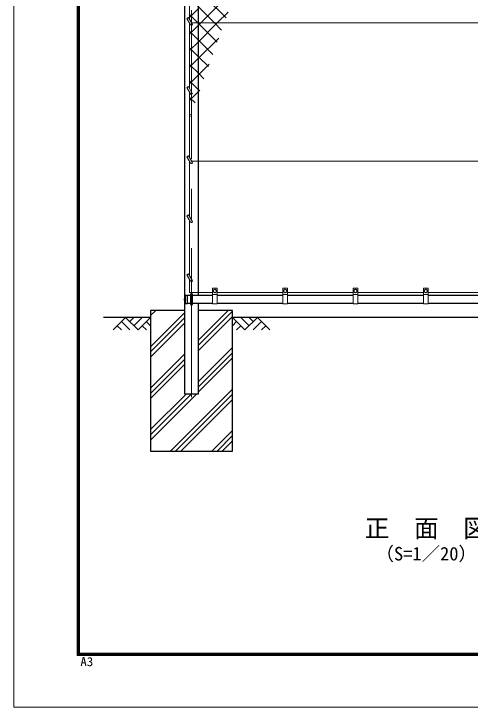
# Model space of a CAD drawing. Units: millimetres, scale not verified. Extents: x -5699 to 5699, y -3329 to 3329.
# Drawn here: x -5699 to -3751, y -3329 to -373 of the extents above; entities that cross this region are included whole.
import ezdxf
from ezdxf.enums import TextEntityAlignment as Align

# ---------------------------------------------------------------- set-up
doc = ezdxf.new("R2010")
doc.units = ezdxf.units.MM
doc.header["$LTSCALE"] = 20
doc.linetypes.add('USER3', pattern=[50.8, 31.75, -6.35, 6.35, -6.35])
for name, color, linetype, lineweight in [('0-6_23', 2, 'Continuous', 9), ('0-C_D-STR1', 1, 'Continuous', 25), ('0-D_D-STR2', 7, 'Continuous', 13), ('0-E_D-STR3', 3, 'Continuous', 13), ('0-F_D-BMK', 2, 'USER3', 13), ('1-2_D-DCR-HCH', 7, 'Continuous', 13), ('1-3_D-STR4', 7, 'Continuous', 25), ('1-4_D-BGD', 7, 'Continuous', 25), ('1-6_D-TTL-TXT', 7, 'Continuous', 25)]:
    doc.layers.add(name, color=color, linetype=linetype, lineweight=lineweight)
doc.styles.add('ＭＳ ゴシック', font='')
doc.styles.get('ＭＳ ゴシック').set_extended_font_data('MS Gothic')

msp = doc.modelspace()

# ---------------------------------------------------------------- linework, layer by layer
at = {"layer": '0-6_23'}
for points in [[(-5698.58, 2610.62), (2701.42, 2610.62), (2701.42, -3329.38), (-5698.58, -3329.38)], [(-5428.58, 2390.62), (2431.42, 2390.62), (2431.42, -3109.38), (-5428.58, -3109.38)], [(-5426.08, 2388.12), (2428.92, 2388.12), (2428.92, -3106.88), (-5426.08, -3106.88)], [(-5423.58, 2385.62), (2426.42, 2385.62), (2426.42, -3104.38), (-5423.58, -3104.38)], [(-5421.08, 2383.12), (2423.92, 2383.12), (2423.92, -3101.88), (-5421.08, -3101.88)], [(-5418.58, 2380.62), (2421.42, 2380.62), (2421.42, -3099.38), (-5418.58, -3099.38)]]:
    msp.add_lwpolyline(points, close=True, dxfattribs=at)
at = {"layer": '0-C_D-STR1'}
for p, q in [((-4910.21, -1573.74), (-4910.21, 1328.26)), ((-4965.79, -1573.24), (-4957.46, -1573.24)), ((-4965.46, -1608.24), (-4965.46, -1573.24)), ((-4957.46, -1608.24), (-4957.46, -1573.24)), ((-4944.46, -1573.74), (-4957.46, -1573.74)), ((-4850.46, -1573.74), (-4936.46, -1573.74)), ((-4550.46, -1573.74), (-4830.46, -1573.74)), ((-4250.46, -1573.74), (-4530.46, -1573.74)), ((-3950.46, -1573.74), (-4230.46, -1573.74)), ((-3650.46, -1573.74), (-3930.46, -1573.74)), ((-4965.79, -1608.24), (-4957.46, -1608.24)), ((-4944.46, -1607.74), (-4957.46, -1607.74)), ((-4850.46, -1607.74), (-4936.46, -1607.74)), ((-4550.46, -1607.74), (-4830.46, -1607.74)), ((-4250.46, -1607.74), (-4530.46, -1607.74)), ((-3950.46, -1607.74), (-4230.46, -1607.74)), ((-3650.46, -1607.74), (-3930.46, -1607.74))]:
    msp.add_line(p, q, dxfattribs=at)
msp.add_lwpolyline([(-4970.71, 1378.26), (-4970.71, -1992.74), (-4910.21, -1992.74), (-4910.21, -1607.74)], dxfattribs=at)
for centre, radius, start, end in [((-4935.23, -1590.74), 35.72, 151.52136, 208.47864), ((-4965.79, -1574.24), 1, 90, 147.70173), ((-4965.79, -1607.24), 1, 212.29827, 270)]:
    msp.add_arc(centre, radius, start, end, dxfattribs=at)
at = {"layer": '0-D_D-STR2'}
for p, q in [((-4901, -411.74), (-4743.45, -254.18)), ((-4792.97, -390.25), (-4910.21, -273.02)), ((-4948.46, -388.48), (-4910.21, -350.23)), ((-4830.29, -411.74), (-4783.91, -365.36)), ((-4910.21, -420.94), (-4901, -411.74)), ((-4910.21, -491.65), (-4830.29, -411.74)), ((-4948.46, -459.19), (-4910.21, -420.94)), ((-4910.21, -485.15), (-4948.46, -446.9)), ((-4948.46, -529.9), (-4910.21, -491.65)), ((-4910.21, -562.36), (-4824.37, -476.53)), ((-4849.58, -545.78), (-4910.21, -485.15)), ((-4910.21, -555.86), (-4948.46, -517.61)), ((-4868.45, -597.62), (-4910.21, -555.86)), ((-4948.46, -600.61), (-4910.21, -562.36)), ((-4910.21, -626.57), (-4948.46, -588.32)), ((-4910.21, -633.08), (-4864.84, -587.71)), ((-4948.46, -671.33), (-4910.21, -633.08)), ((-4887.32, -649.46), (-4910.21, -626.57)), ((-4910.21, -697.28), (-4948.46, -659.03)), ((-4906.18, -701.3), (-4910.21, -697.28)), ((-4925.05, -753.15), (-4948.46, -729.74)), ((-4943.92, -804.99), (-4948.46, -800.45)), ((-4948.46, -812.75), (-4945.77, -810.06))]:
    msp.add_line(p, q, dxfattribs=at)
for points in [[(-4811.84, -442.09), (-4842.2, -411.74), (-4910.21, -343.73), (-4948.46, -305.48)], [(-4830.71, -493.94), (-4910.21, -414.44), (-4912.91, -411.74), (-4948.46, -376.19)], [(-4948.46, -742.04), (-4910.21, -703.79), (-4905.3, -698.88)]]:
    msp.add_lwpolyline(points, dxfattribs=at)
at = {"layer": '0-E_D-STR3'}
for p, q in [((-4948.46, -395.88), (-4948.46, -116.88)), ((-4959.85, -392.15), (-4952.92, -388.15)), ((-4959.85, -392.15), (-4943.92, -419.74)), ((-4952.92, -388.15), (-4936.99, -415.74)), ((-4948.46, -690.88), (-4948.46, -411.88)), ((-2948.54, -411.74), (-4939.3, -411.74)), ((-4959.85, -687.15), (-4952.92, -683.15)), ((-4959.85, -687.15), (-4943.92, -714.74)), ((-4952.92, -683.15), (-4936.99, -710.74)), ((-4948.46, -985.88), (-4948.46, -706.88)), ((-4959.85, -982.15), (-4952.92, -978.15)), ((-4959.85, -982.15), (-4943.92, -1009.74)), ((-4952.92, -978.15), (-4936.99, -1005.74)), ((-4948.46, -1237.38), (-4948.46, -1001.88)), ((-2948.54, -1001.74), (-4939.3, -1001.74)), ((-4959.85, -1233.65), (-4952.92, -1229.65)), ((-4959.85, -1233.65), (-4943.92, -1261.24)), ((-4952.92, -1229.65), (-4936.99, -1257.24)), ((-4948.46, -1489.32), (-4948.46, -1253.38)), ((-4959.85, -1485.59), (-4952.92, -1481.59)), ((-4959.85, -1485.59), (-4943.92, -1513.18)), ((-4952.92, -1481.59), (-4936.99, -1509.18)), ((-4948.46, -1560.74), (-4948.46, -1505.32)), ((-4948.46, -1560.74), (-4850.46, -1560.74)), ((-4850.46, -1609.74), (-4850.46, -1544.74)), ((-4832.46, -1542.74), (-4848.46, -1542.74)), ((-4846.96, -1558.48), (-4846.96, -1551)), ((-4846.96, -1558.48), (-4840.46, -1562.24)), ((-4840.46, -1562.24), (-4833.96, -1558.48)), ((-4833.96, -1558.48), (-4833.96, -1551)), ((-4830.46, -1609.74), (-4830.46, -1544.74)), ((-4830.46, -1560.74), (-4550.46, -1560.74)), ((-4550.46, -1609.74), (-4550.46, -1544.74)), ((-4532.46, -1542.74), (-4548.46, -1542.74)), ((-4546.96, -1558.48), (-4546.96, -1551)), ((-4546.96, -1558.48), (-4540.46, -1562.24)), ((-4540.46, -1562.24), (-4533.96, -1558.48)), ((-4533.96, -1558.48), (-4533.96, -1551)), ((-4530.46, -1609.74), (-4530.46, -1544.74)), ((-4530.46, -1560.74), (-4250.46, -1560.74)), ((-4250.46, -1609.74), (-4250.46, -1544.74)), ((-4232.46, -1542.74), (-4248.46, -1542.74)), ((-4246.96, -1558.48), (-4246.96, -1551)), ((-4246.96, -1558.48), (-4240.46, -1562.24)), ((-4240.46, -1562.24), (-4233.96, -1558.48)), ((-4233.96, -1558.48), (-4233.96, -1551)), ((-4230.46, -1609.74), (-4230.46, -1544.74)), ((-4230.46, -1560.74), (-3950.46, -1560.74)), ((-3950.46, -1609.74), (-3950.46, -1544.74)), ((-3932.46, -1542.74), (-3948.46, -1542.74)), ((-3946.96, -1558.48), (-3946.96, -1551)), ((-3946.96, -1558.48), (-3940.46, -1562.24)), ((-3940.46, -1562.24), (-3933.96, -1558.48)), ((-3933.96, -1558.48), (-3933.96, -1551)), ((-3930.46, -1609.74), (-3930.46, -1544.74)), ((-3930.46, -1560.74), (-3650.46, -1560.74)), ((-4944.46, -1612.74), (-4944.46, -1568.74)), ((-4936.46, -1612.74), (-4936.46, -1568.74)), ((-4830.46, -1569.74), (-4850.46, -1569.74)), ((-4530.46, -1569.74), (-4550.46, -1569.74)), ((-4230.46, -1569.74), (-4250.46, -1569.74)), ((-3930.46, -1569.74), (-3950.46, -1569.74)), ((-4830.46, -1609.74), (-4850.46, -1609.74)), ((-4530.46, -1609.74), (-4550.46, -1609.74)), ((-4230.46, -1609.74), (-4250.46, -1609.74)), ((-3930.46, -1609.74), (-3950.46, -1609.74))]:
    msp.add_line(p, q, dxfattribs=at)
for points in [[(-4846.96, -1551), (-4840.46, -1547.24), (-4833.96, -1551)], [(-4546.96, -1551), (-4540.46, -1547.24), (-4533.96, -1551)], [(-4246.96, -1551), (-4240.46, -1547.24), (-4233.96, -1551)], [(-3946.96, -1551), (-3940.46, -1547.24), (-3933.96, -1551)]]:
    msp.add_lwpolyline(points, dxfattribs=at)
for centre in [(-4840.46, -1554.74), (-4540.46, -1554.74), (-4240.46, -1554.74), (-3940.46, -1554.74)]:
    msp.add_circle(centre, 6.49, dxfattribs=at)
for centre, radius, start, end in [((-4940.46, -417.74), 4, 210, 30), ((-4940.46, -712.74), 4, 210, 30), ((-4940.46, -1007.74), 4, 210, 30), ((-4940.46, -1259.24), 4, 210, 30), ((-4940.46, -1511.18), 4, 210, 30), ((-4940.46, -1568.74), 4, 0, 180), ((-4848.46, -1544.74), 2, 90, 180), ((-4832.46, -1544.74), 2, 0, 90), ((-4548.46, -1544.74), 2, 90, 180), ((-4532.46, -1544.74), 2, 0, 90), ((-4248.46, -1544.74), 2, 90, 180), ((-4232.46, -1544.74), 2, 0, 90), ((-3948.46, -1544.74), 2, 90, 180), ((-3932.46, -1544.74), 2, 0, 90), ((-4940.46, -1612.74), 4, 180, 0)]:
    msp.add_arc(centre, radius, start, end, dxfattribs=at)
at = {"layer": '0-F_D-BMK'}
msp.add_line((-4940.46, -2007.74), (-4940.46, 1402.26), dxfattribs=at)
at = {"layer": '1-2_D-DCR-HCH'}
for p, q in [((-5115.46, -1659.95), (-5093.25, -1637.74)), ((-5115.46, -1637.85), (-5115.35, -1637.74)), ((-5115.46, -1792.53), (-4970.71, -1647.78)), ((-4910.21, -1764.05), (-4783.89, -1637.74)), ((-4910.21, -1786.15), (-4765.46, -1641.4)), ((-5221.88, -1667.74), (-5275.09, -1720.95)), ((-5221.88, -1667.74), (-5168.67, -1720.95)), ((-5204.14, -1685.48), (-5186.41, -1667.74)), ((-5186.41, -1703.21), (-5150.93, -1667.74)), ((-5168.67, -1720.95), (-5115.46, -1667.74)), ((-5115.46, -1814.62), (-4970.71, -1669.87)), ((-4910.21, -1808.25), (-4765.46, -1663.5)), ((-4712.25, -1720.95), (-4765.46, -1667.74)), ((-4694.51, -1703.21), (-4729.98, -1667.74)), ((-4659.03, -1667.74), (-4712.25, -1720.95)), ((-4676.68, -1685.57), (-4694.51, -1667.74)), ((-4659.03, -1667.74), (-4605.82, -1720.95)), ((-5257.36, -1703.21), (-5239.54, -1720.95)), ((-5239.62, -1685.48), (-5203.98, -1720.95)), ((-5150.93, -1703.21), (-5133.11, -1720.95)), ((-5133.2, -1685.48), (-5115.46, -1703.13)), ((-5115.46, -1836.72), (-4970.71, -1691.97)), ((-4747.72, -1685.48), (-4765.46, -1703.13)), ((-4729.98, -1703.21), (-4747.8, -1720.95)), ((-4641.3, -1685.48), (-4676.93, -1720.95)), ((-4623.56, -1703.21), (-4641.38, -1720.95)), ((-4910.21, -1940.83), (-4765.46, -1796.08)), ((-5115.46, -1969.3), (-4970.71, -1824.55)), ((-4910.21, -1962.93), (-4765.46, -1818.18)), ((-5115.46, -1991.4), (-4970.71, -1846.65)), ((-4910.21, -1985.03), (-4765.46, -1840.28)), ((-5115.46, -2013.5), (-4970.71, -1868.75)), ((-5030.34, -2237.74), (-4765.46, -1972.86)), ((-5115.46, -2190.28), (-4917.92, -1992.74)), ((-5115.46, -2168.18), (-4940.02, -1992.74)), ((-5115.46, -2146.08), (-4962.11, -1992.74)), ((-5008.24, -2237.74), (-4765.46, -1994.96)), ((-4986.14, -2237.74), (-4765.46, -2017.05)), ((-4853.56, -2237.74), (-4765.46, -2149.63)), ((-4831.46, -2237.74), (-4765.46, -2171.73)), ((-4809.37, -2237.74), (-4765.46, -2193.83))]:
    msp.add_line(p, q, dxfattribs=at)
at = {"layer": '1-3_D-STR4'}
for p, q in [((-4970.71, -1637.74), (-5115.46, -1637.74)), ((-4765.46, -1637.74), (-4910.21, -1637.74))]:
    msp.add_line(p, q, dxfattribs=at)
msp.add_lwpolyline([(-5115.46, -1637.74), (-5115.46, -2237.74), (-4765.46, -2237.74), (-4765.46, -1637.74)], dxfattribs=at)
at = {"layer": '1-4_D-BGD'}
for p, q in [((-5115.46, -1667.74), (-5315.46, -1667.74)), ((-3115.46, -1667.74), (-4765.46, -1667.74))]:
    msp.add_line(p, q, dxfattribs=at)

# ---------------------------------------------------------------- texts
at = {"layer": '0-6_23', "style": 'ＭＳ ゴシック', "width": 1.05}
msp.add_text('A3', height=38.48, dxfattribs=at).set_placement((-5414.67, -3166.19), align=Align.BOTTOM_LEFT)
at = {"layer": '1-6_D-TTL-TXT', "style": 'ＭＳ ゴシック'}
for s, height, p in [('正\u3000面\u3000図', 76.98, (-4200.36, -2628.13)), ('（S=1／20）', 57.77, (-4154.87, -2721.33))]:
    msp.add_text(s, height=height, dxfattribs=at).set_placement(p, align=Align.BOTTOM_LEFT)

doc.saveas('drawing.dxf')
